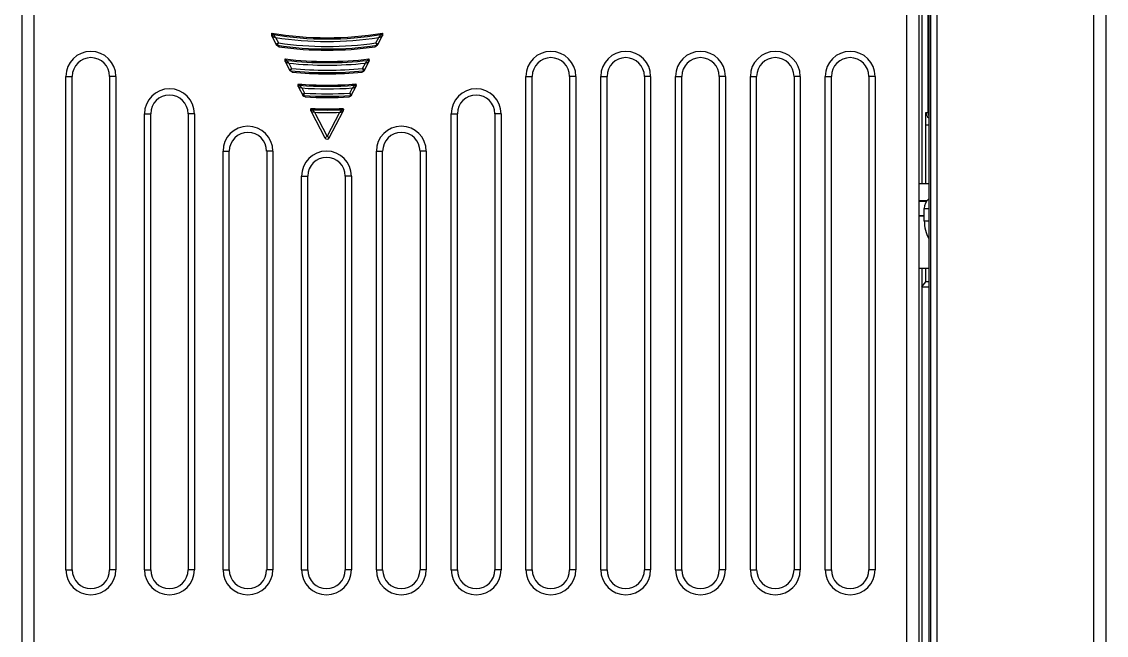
# Model space of a CAD drawing. Header units: inches. Extents: x 0 to 34, y 0 to 22.
# Drawn here: x 3.002 to 4.949, y 5.747 to 6.849 of the extents above; entities that cross this region are included whole.
import ezdxf
from ezdxf.enums import TextEntityAlignment as Align

# ---------------------------------------------------------------- set-up
doc = ezdxf.new("R2010")
doc.units = ezdxf.units.IN
doc.header["$MEASUREMENT"] = 0
doc.layers.add('PSYMS', color=7, linetype='Continuous')
doc.styles.add('WD', font='romans.shx')

# ---------------------------------------------------------------- blocks, each defined once
blk = doc.blocks.new('HDR1_PF525_FRB')
at = {"color": 7, "linetype": 'Continuous'}
for p, q in [((2.8101, 6.9764), (2.8101, 3.5744)), ((0.0418, 1.0861), (0.0418, 4.4337)), ((2.7635, 1.0861), (2.7635, 4.4337)), ((0.003, 4.4259), (0.003, 1.125)), ((2.8023, 1.125), (2.8023, 4.4259)), ((2.8293, 4.4032), (2.8293, 3.796)), ((2.8323, 4.4016), (2.8323, 1.0966)), ((2.8385, 1.0977), (2.8385, 4.4178)), ((2.858, 1.0977), (2.858, 4.4293)), ((3.3467, 0.9658), (3.3467, 4.4293)), ((3.3856, 0.777), (3.3856, 4.4167)), ((0.7829, 4.0421), (0.7831, 4.0438)), ((0.7831, 4.0438), (0.7882, 4.039)), ((0.7836, 4.0345), (0.7981, 4.0065)), ((0.7883, 4.039), (0.7882, 4.039)), ((0.789, 4.0379), (0.7883, 4.039)), ((0.7883, 4.0321), (0.7946, 4.0301)), ((0.7946, 4.0301), (0.789, 4.0379)), ((0.7947, 4.03), (0.8035, 4.0131)), ((1.1076, 4.013), (1.1165, 4.0302)), ((1.1135, 4.0077), (1.1275, 4.0345)), ((1.1186, 4.0331), (1.117, 4.0309)), ((1.1228, 4.039), (1.1223, 4.0382)), ((1.1228, 4.039), (1.123, 4.0392)), ((1.123, 4.0392), (1.1279, 4.0438)), ((0.8035, 4.013), (0.7976, 4.0077)), ((0.8004, 4.0056), (0.8019, 4.0092)), ((0.8004, 4.0056), (0.8019, 4.0043)), ((0.8019, 4.0092), (0.8025, 4.0106)), ((0.8019, 4.0043), (0.8027, 4.0035)), ((0.8025, 4.0106), (0.8032, 4.0122)), ((0.8027, 4.0035), (0.805, 4.0014)), ((0.805, 4.0014), (0.8054, 4.001)), ((1.1057, 4.001), (1.1106, 4.0056)), ((1.1072, 4.0018), (1.1057, 4.001)), ((1.1076, 4.013), (1.1106, 4.0057)), ((1.1109, 4.0101), (1.1088, 4.0119)), ((1.1106, 4.0057), (1.1106, 4.0056)), ((1.1106, 4.0056), (1.1106, 4.0056)), ((1.1135, 4.0077), (1.1109, 4.0101)), ((0.8249, 3.9615), (0.8251, 3.9631)), ((0.8251, 3.9631), (0.8299, 3.9587)), ((0.8299, 3.9586), (0.8299, 3.9587)), ((0.8308, 3.9574), (0.8299, 3.9586)), ((1.0806, 3.9579), (1.0804, 3.9576)), ((1.0812, 3.9587), (1.0806, 3.9579)), ((1.0812, 3.9587), (1.0813, 3.9588)), ((1.0813, 3.9588), (1.086, 3.9631)), ((0.826, 3.953), (0.8302, 3.9518)), ((0.826, 3.953), (0.8395, 3.9272)), ((0.8302, 3.9518), (0.8363, 3.9502)), ((0.8363, 3.9502), (0.8308, 3.9574)), ((0.8363, 3.9501), (0.8448, 3.9337)), ((0.8448, 3.9337), (0.8389, 3.9283)), ((0.8419, 3.9262), (0.8433, 3.9298)), ((0.8419, 3.9262), (0.8433, 3.9249)), ((0.8433, 3.9298), (0.8439, 3.9312)), ((0.8433, 3.9249), (0.8437, 3.9246)), ((0.8437, 3.9246), (0.8463, 3.9222)), ((0.8439, 3.9312), (0.8445, 3.9328)), ((1.0644, 3.9218), (1.0691, 3.9262)), ((1.0663, 3.9337), (1.0748, 3.9501)), ((1.0663, 3.9337), (1.0691, 3.9262)), ((1.0695, 3.9307), (1.0675, 3.9325)), ((1.0691, 3.9262), (1.0691, 3.9262)), ((1.0722, 3.9283), (1.0695, 3.9307)), ((1.0722, 3.9283), (1.0857, 3.9541)), ((1.077, 3.9531), (1.0754, 3.9509)), ((0.141, 3.9088), (0.1604, 3.9088)), ((0.141, 2.3691), (0.141, 3.9088)), ((0.1604, 2.3691), (0.1604, 3.9088)), ((0.2965, 3.9088), (0.2771, 3.9088)), ((0.2771, 3.9088), (0.2771, 2.3691)), ((0.2965, 3.9088), (0.2965, 2.3691)), ((0.8463, 3.9222), (0.8466, 3.9218)), ((1.066, 3.9226), (1.0644, 3.9218)), ((1.5757, 2.3691), (1.5757, 3.9088)), ((1.5757, 3.9088), (1.5951, 3.9088)), ((1.5951, 2.3691), (1.5951, 3.9088)), ((1.7118, 3.9088), (1.7118, 2.3691)), ((1.7312, 3.9088), (1.7118, 3.9088)), ((1.7312, 3.9088), (1.7312, 2.3691)), ((1.809, 2.3691), (1.809, 3.9088)), ((1.809, 3.9088), (1.8284, 3.9088)), ((1.8284, 2.3691), (1.8284, 3.9088)), ((1.945, 3.9088), (1.945, 2.3691)), ((1.9645, 3.9088), (1.945, 3.9088)), ((1.9645, 3.9088), (1.9645, 2.3691)), ((2.0422, 2.3691), (2.0422, 3.9088)), ((2.0422, 3.9088), (2.0617, 3.9088)), ((2.0617, 2.3691), (2.0617, 3.9088)), ((2.1783, 3.9088), (2.1783, 2.3691)), ((2.1978, 3.9088), (2.1783, 3.9088)), ((2.1978, 3.9088), (2.1978, 2.3691)), ((2.2755, 2.3691), (2.2755, 3.9088)), ((2.2755, 3.9088), (2.295, 3.9088)), ((2.295, 2.3691), (2.295, 3.9088)), ((2.4116, 3.9088), (2.4116, 2.3691)), ((2.431, 3.9088), (2.4116, 3.9088)), ((2.431, 3.9088), (2.431, 2.3691)), ((2.5088, 2.3691), (2.5088, 3.9088)), ((2.5088, 3.9088), (2.5282, 3.9088)), ((2.5282, 2.3691), (2.5282, 3.9088)), ((2.6449, 3.9088), (2.6449, 2.3691)), ((2.6643, 3.9088), (2.6449, 3.9088)), ((2.6643, 3.9088), (2.6643, 2.3691)), ((0.8655, 3.8834), (0.8658, 3.885)), ((0.8658, 3.885), (0.8703, 3.8808)), ((0.8666, 3.8751), (0.8797, 3.8498)), ((0.8703, 3.8807), (0.8703, 3.8808)), ((0.8712, 3.8796), (0.8703, 3.8807)), ((0.8705, 3.8741), (0.8767, 3.8725)), ((0.8767, 3.8725), (0.8712, 3.8796)), ((0.8767, 3.8725), (0.8851, 3.8564)), ((0.8851, 3.8564), (0.8792, 3.8509)), ((1.026, 3.8564), (1.0344, 3.8725)), ((1.026, 3.8564), (1.0287, 3.8488)), ((1.0319, 3.8509), (1.0451, 3.8762)), ((1.0366, 3.8754), (1.035, 3.8733)), ((1.0398, 3.8794), (1.0366, 3.8754)), ((1.04, 3.8798), (1.0398, 3.8794)), ((1.0408, 3.8808), (1.04, 3.8798)), ((1.0408, 3.8808), (1.0453, 3.885)), ((1.0408, 3.8808), (1.0408, 3.8808)), ((0.8824, 3.8488), (0.8837, 3.8525)), ((0.8824, 3.8488), (0.8838, 3.8475)), ((0.8837, 3.8525), (0.8842, 3.8539)), ((0.8838, 3.8475), (0.8868, 3.8446)), ((0.8842, 3.8539), (0.8844, 3.8547)), ((1.0243, 3.8446), (1.0287, 3.8488)), ((1.0258, 3.8453), (1.0243, 3.8446)), ((1.0293, 3.8534), (1.0273, 3.8552)), ((1.0287, 3.8488), (1.0287, 3.8488)), ((1.0319, 3.8509), (1.0293, 3.8534)), ((0.3859, 3.7921), (0.4054, 3.7921)), ((0.3859, 2.3691), (0.3859, 3.7921)), ((0.4054, 2.3691), (0.4054, 3.7921)), ((0.5415, 3.7921), (0.522, 3.7921)), ((0.522, 3.7921), (0.522, 2.3691)), ((0.5415, 3.7921), (0.5415, 2.3691)), ((0.9052, 3.8071), (0.9055, 3.8087)), ((0.9055, 3.8087), (0.9098, 3.8046)), ((0.9056, 3.8), (0.9061, 3.7992)), ((0.9062, 3.799), (0.9101, 3.7981)), ((0.9062, 3.799), (0.9486, 3.7174)), ((0.9098, 3.8046), (0.9098, 3.8046)), ((0.9107, 3.8036), (0.9098, 3.8046)), ((0.9101, 3.7981), (0.9162, 3.7966)), ((0.9162, 3.7966), (0.9107, 3.8036)), ((0.9162, 3.7967), (0.9555, 3.721)), ((0.9555, 3.721), (0.9949, 3.7966)), ((0.9624, 3.7174), (1.0054, 3.8)), ((0.9971, 3.7994), (0.9955, 3.7974)), ((1, 3.8031), (0.9971, 3.7994)), ((1.0003, 3.8034), (1, 3.8031)), ((1.0013, 3.8046), (1.0003, 3.8034)), ((1.0013, 3.8046), (1.0056, 3.8087)), ((1.3424, 3.7921), (1.3618, 3.7921)), ((1.3424, 2.3691), (1.3424, 3.7921)), ((1.3618, 2.3691), (1.3618, 3.7921)), ((1.4785, 3.7921), (1.4785, 2.3691)), ((1.4979, 3.7921), (1.4785, 3.7921)), ((1.4979, 3.7921), (1.4979, 2.3691)), ((2.823, 3.796), (2.8323, 3.796)), ((2.8225, 3.5744), (2.8225, 3.7572)), ((2.8225, 3.7572), (2.8323, 3.7572)), ((0.9555, 3.721), (0.9486, 3.7174)), ((0.9624, 3.7174), (0.9555, 3.721)), ((0.6309, 3.6755), (0.6503, 3.6755)), ((0.6309, 2.3691), (0.6309, 3.6755)), ((0.6503, 2.3691), (0.6503, 3.6755)), ((0.7864, 3.6755), (0.767, 3.6755)), ((0.767, 3.6755), (0.767, 2.3691)), ((0.7864, 3.6755), (0.7864, 2.3691)), ((1.1091, 3.6755), (1.1286, 3.6755)), ((1.1091, 2.3691), (1.1091, 3.6755)), ((1.1286, 2.3691), (1.1286, 3.6755)), ((1.2646, 3.6755), (1.2452, 3.6755)), ((1.2452, 3.6755), (1.2452, 2.3691)), ((1.2646, 3.6755), (1.2646, 2.3691)), ((0.8758, 3.5977), (0.8953, 3.5977)), ((0.8758, 2.3691), (0.8758, 3.5977)), ((0.8953, 2.3691), (0.8953, 3.5977)), ((1.0314, 3.5977), (1.0119, 3.5977)), ((1.0119, 3.5977), (1.0119, 2.3691)), ((1.0314, 3.5977), (1.0314, 2.3691)), ((2.8023, 3.5744), (2.8323, 3.5744)), ((2.8257, 3.52), (2.8023, 3.52)), ((2.8245, 3.5183), (2.8023, 3.5183)), ((2.8179, 3.4578), (2.8179, 3.4967)), ((2.8179, 3.4967), (2.8323, 3.4967)), ((2.8023, 3.475), (2.8179, 3.475)), ((2.8023, 3.4733), (2.8179, 3.4733)), ((2.8179, 3.4578), (2.8323, 3.4578)), ((2.8023, 3.31), (2.8323, 3.31)), ((2.8101, 3.31), (2.8101, 1.3505)), ((2.8225, 3.2679), (2.8225, 3.31)), ((2.8101, 3.2525), (2.8225, 3.2679)), ((2.8101, 3.2525), (2.8323, 3.2525)), ((0.141, 2.3691), (0.1604, 2.3691)), ((0.2965, 2.3691), (0.2771, 2.3691)), ((0.3859, 2.3691), (0.4054, 2.3691)), ((0.5415, 2.3691), (0.522, 2.3691)), ((0.6309, 2.3691), (0.6503, 2.3691)), ((0.7864, 2.3691), (0.767, 2.3691)), ((0.8758, 2.3691), (0.8953, 2.3691)), ((1.0314, 2.3691), (1.0119, 2.3691)), ((1.1091, 2.3691), (1.1286, 2.3691)), ((1.2646, 2.3691), (1.2452, 2.3691)), ((1.3424, 2.3691), (1.3618, 2.3691)), ((1.4979, 2.3691), (1.4785, 2.3691)), ((1.5757, 2.3691), (1.5951, 2.3691)), ((1.7312, 2.3691), (1.7118, 2.3691)), ((1.809, 2.3691), (1.8284, 2.3691)), ((1.9645, 2.3691), (1.945, 2.3691)), ((2.0422, 2.3691), (2.0617, 2.3691)), ((2.1978, 2.3691), (2.1783, 2.3691)), ((2.2755, 2.3691), (2.295, 2.3691)), ((2.431, 2.3691), (2.4116, 2.3691)), ((2.5088, 2.3691), (2.5282, 2.3691)), ((2.6643, 2.3691), (2.6449, 2.3691))]:
    blk.add_line(p, q, dxfattribs=at)
for centre, radius, start, end in [((0.9555, 5.0635), 1.0342, 260.4039, 279.5961), ((0.7876, 4.0352), 0.00389, 80.7266, 207.5), ((0.9555, 5.0635), 1.0381, 260.7266, 279.2734), ((0.9555, 5.0635), 1.0459, 261.1534, 278.8516), ((0.7964, 4.2619), 0.3951, 324.0842, 324.23), ((-0.896, 5.4825), 2.4818, 324.2681, 324.4121), ((1.1234, 4.0352), 0.00389, 332.5, 99.2744), ((0.801, 4.0095), 0.00389, 207.5, 261.6587), ((0.9555, 5.0635), 1.0692, 261.6587, 278.3413), ((1.0395, 3.914), 0.2559, 157.2212, 157.4354), ((0.9555, 5.0635), 1.0614, 261.7652, 278.2341), ((0.9555, 5.0635), 1.0731, 261.958, 278.042), ((1.4502, 4.3941), 0.5125, 228.0359, 228.2287), ((1.1101, 4.0095), 0.00389, 278.3413, 332.5), ((0.2188, 3.9088), 0.0778, 0, 180), ((0.2188, 3.9088), 0.0583, 0, 180), ((0.9555, 5.0635), 1.1081, 263.2404, 276.7596), ((0.8294, 3.9548), 0.00389, 83.5119, 207.5), ((0.9555, 5.0635), 1.112, 263.5119, 276.4881), ((-0.9617, 5.4785), 2.5462, 323.1941, 323.3221), ((1.0816, 3.9548), 0.00389, 332.4988, 96.4887), ((1.6534, 3.9088), 0.0778, 0, 180), ((1.6534, 3.9088), 0.0583, 0, 180), ((1.8867, 3.9088), 0.0778, 0, 180), ((1.8867, 3.9088), 0.0583, 0, 180), ((2.12, 3.9088), 0.0778, 0, 180), ((2.12, 3.9088), 0.0583, 0, 180), ((2.3533, 3.9088), 0.0778, 0, 180), ((2.3533, 3.9088), 0.0583, 0, 180), ((2.5866, 3.9088), 0.0778, 0, 180), ((2.5866, 3.9088), 0.0583, 0, 180), ((0.9555, 5.0635), 1.1198, 263.8854, 276.1144), ((0.8423, 3.9301), 0.00389, 207.5, 264.218), ((0.9555, 5.048), 1.1275, 264.218, 275.782), ((1.0751, 3.8454), 0.2466, 159.0101, 159.2327), ((0.9555, 5.048), 1.1198, 264.3257, 275.6744), ((1.4024, 4.2976), 0.4954, 227.2681, 227.468), ((1.0687, 3.9301), 0.00389, 275.782, 332.5), ((0.783, 4.17), 0.3653, 323.0097, 323.1638), ((0.9555, 5.048), 1.1314, 264.4761, 275.5239), ((0.4637, 3.7921), 0.0778, 0, 180), ((0.9555, 5.0635), 1.182, 265.6458, 274.3542), ((0.87, 3.8769), 0.00389, 85.8782, 207.5), ((0.9555, 5.0635), 1.1858, 265.8782, 274.1218), ((0.9555, 5.0635), 1.1936, 266.2119, 273.7876), ((1.4156, 3.6707), 0.5621, 160.7068, 160.8971), ((0.9555, 5.0635), 1.2092, 266.659, 273.341), ((1.3575, 4.2064), 0.482, 226.557, 226.7628), ((0.7637, 4.0837), 0.3433, 322.0493, 322.2106), ((1.0411, 3.8769), 0.00389, 332.4992, 94.1222), ((1.4202, 3.7921), 0.0778, 0, 180), ((0.4637, 3.7921), 0.0583, 0, 180), ((0.8826, 3.8527), 0.00389, 207.5, 266.5542), ((0.9555, 5.0635), 1.217, 266.5542, 273.4458), ((0.9555, 5.0635), 1.2208, 266.7728, 273.2272), ((1.0284, 3.8527), 0.00389, 273.4458, 332.5), ((1.4202, 3.7921), 0.0583, 0, 180), ((0.9555, 5.0635), 1.2558, 267.7171, 272.2829), ((0.9096, 3.8008), 0.00389, 87.9187, 207.5), ((0.9555, 5.0635), 1.2597, 267.9187, 272.0813), ((0.9555, 5.0635), 1.2675, 268.22, 271.7797), ((0.7401, 4.0016), 0.327, 321.1874, 321.3546), ((1.0014, 3.8008), 0.00389, 332.4993, 92.0816), ((2.8424, 3.796), 0.0194, 179.999, 238.5606), ((2.8489, 3.796), 0.0195, 179.9902, 211.9168), ((0.7086, 3.6755), 0.0778, 0, 180), ((0.7086, 3.6755), 0.0583, 0, 180), ((1.1869, 3.6755), 0.0778, 0, 180), ((1.1869, 3.6755), 0.0583, 0, 180), ((0.9555, 3.721), 0.00778, 207.5, 332.5), ((0.9536, 3.5977), 0.0778, 0, 180), ((0.9536, 3.5977), 0.0583, 0, 180), ((2.8568, 3.4967), 0.0389, 129.0318, 180), ((2.9345, 3.4578), 0.1166, 180, 208.7471), ((0.2188, 2.3691), 0.0778, 180, 0), ((0.2188, 2.3691), 0.0583, 180, 0), ((0.4637, 2.3691), 0.0778, 180, 0), ((0.4637, 2.3691), 0.0583, 180, 0), ((0.7086, 2.3691), 0.0778, 180, 0), ((0.7086, 2.3691), 0.0583, 180, 0), ((0.9536, 2.3691), 0.0778, 180, 0), ((0.9536, 2.3691), 0.0583, 180, 0), ((1.1869, 2.3691), 0.0778, 180, 0), ((1.1869, 2.3691), 0.0583, 180, 0), ((1.4202, 2.3691), 0.0778, 180, 0), ((1.4202, 2.3691), 0.0583, 180, 0), ((1.6534, 2.3691), 0.0778, 180, 0), ((1.6534, 2.3691), 0.0583, 180, 0), ((1.8867, 2.3691), 0.0778, 180, 0), ((1.8867, 2.3691), 0.0583, 180, 0), ((2.12, 2.3691), 0.0778, 180, 0), ((2.12, 2.3691), 0.0583, 180, 0), ((2.3533, 2.3691), 0.0778, 180, 0), ((2.3533, 2.3691), 0.0583, 180, 0), ((2.5866, 2.3691), 0.0778, 180, 0), ((2.5866, 2.3691), 0.0583, 180, 0)]:
    blk.add_arc(centre, radius, start, end, dxfattribs=at)
blk.add_ellipse((2.8419, 3.2679), major_axis=(0.0194, 0), ratio=0.017455, start_param=2.086973, end_param=3.12763, dxfattribs=at)
for points in [[(0.7828, 4.0373), (0.7826, 4.0388), (0.7828, 4.0405), (0.7829, 4.0421)], [(0.7836, 4.0345), (0.7831, 4.0354), (0.7829, 4.0363), (0.7828, 4.0373)], [(0.7989, 4.0054), (0.7986, 4.0058), (0.7983, 4.0061), (0.7981, 4.0065)], [(0.8054, 4.001), (0.8031, 4.0022), (0.8006, 4.0034), (0.7989, 4.0054)], [(1.11, 4.0035), (1.1091, 4.0028), (1.1081, 4.0023), (1.1072, 4.0018)], [(1.1129, 4.0065), (1.1123, 4.0053), (1.1112, 4.0043), (1.11, 4.0035)], [(0.8247, 3.9568), (0.8245, 3.9584), (0.8247, 3.9599), (0.8249, 3.9615)], [(1.086, 3.9631), (1.0863, 3.9606), (1.0868, 3.9579), (1.0861, 3.9554)], [(0.8249, 3.9554), (0.8248, 3.9559), (0.8247, 3.9563), (0.8247, 3.9568)], [(0.8254, 3.9541), (0.8252, 3.9545), (0.825, 3.955), (0.8249, 3.9554)], [(0.8402, 3.926), (0.8399, 3.9264), (0.8397, 3.9268), (0.8395, 3.9272)], [(0.8466, 3.9218), (0.8443, 3.9229), (0.8418, 3.9241), (0.8402, 3.926)], [(1.0687, 3.9241), (1.0678, 3.9236), (1.0669, 3.9231), (1.066, 3.9226)], [(1.0716, 3.9272), (1.071, 3.9259), (1.0699, 3.9249), (1.0687, 3.9241)], [(1.0861, 3.9554), (1.086, 3.955), (1.0859, 3.9545), (1.0857, 3.9541)], [(0.8653, 3.8788), (0.8651, 3.8803), (0.8653, 3.8818), (0.8655, 3.8834)], [(0.866, 3.8762), (0.8656, 3.877), (0.8654, 3.8779), (0.8653, 3.8788)], [(1.0455, 3.8774), (1.0454, 3.877), (1.0453, 3.8766), (1.0451, 3.8762)], [(1.0453, 3.885), (1.0457, 3.8825), (1.0462, 3.8799), (1.0455, 3.8774)], [(0.8805, 3.8487), (0.8802, 3.849), (0.8799, 3.8494), (0.8797, 3.8498)], [(0.8868, 3.8446), (0.8845, 3.8457), (0.8821, 3.8468), (0.8805, 3.8487)], [(1.0285, 3.8468), (1.0276, 3.8463), (1.0267, 3.8458), (1.0258, 3.8453)], [(1.0313, 3.8498), (1.0307, 3.8486), (1.0296, 3.8476), (1.0285, 3.8468)], [(0.9049, 3.8026), (0.9048, 3.8041), (0.905, 3.8056), (0.9052, 3.8071)], [(0.9056, 3.8), (0.9052, 3.8008), (0.905, 3.8017), (0.9049, 3.8026)], [(1.0059, 3.8013), (1.0058, 3.8008), (1.0056, 3.8004), (1.0054, 3.8)], [(1.0056, 3.8087), (1.006, 3.8063), (1.0066, 3.8037), (1.0059, 3.8013)]]:
    blk.add_open_spline(points, degree=3, dxfattribs=at)
for points, knots in [([(0.7842, 4.0334), (0.7842, 4.0334), (0.7844, 4.0333), (0.7845, 4.0333), (0.785, 4.0331), (0.7857, 4.0329), (0.7868, 4.0325), (0.7878, 4.0322), (0.7883, 4.0321)], [0, 0, 0, 0, 0.02147, 0.08129, 0.17602, 0.30152, 0.619843, 1, 1, 1, 1]), ([(1.1164, 4.0301), (1.1176, 4.0305), (1.1199, 4.0312), (1.1226, 4.032), (1.1245, 4.0326), (1.1257, 4.033), (1.1264, 4.0333), (1.1268, 4.0333), (1.1269, 4.0334)], [0, 0, 0, 0, 0.334534, 0.646186, 0.78234, 0.895027, 0.972219, 1, 1, 1, 1]), ([(1.1279, 4.0438), (1.1282, 4.0415), (1.1287, 4.0383), (1.1279, 4.0352), (1.1275, 4.0345)], [0, 0, 0, 0, 0.749491, 1, 1, 1, 1]), ([(1.0748, 3.9502), (1.076, 3.9505), (1.0782, 3.9511), (1.0809, 3.9518), (1.0828, 3.9524), (1.0839, 3.9527), (1.0846, 3.9529), (1.085, 3.953), (1.0851, 3.953)], [0, 0, 0, 0, 0.337914, 0.65105, 0.786643, 0.897821, 0.973105, 1, 1, 1, 1]), ([(0.8666, 3.8751), (0.8665, 3.8751), (0.8673, 3.8749), (0.868, 3.8748), (0.8696, 3.8743), (0.8705, 3.8741)], [0, 0, 0, 0, 0.077883, 0.294221, 1, 1, 1, 1]), ([(1.0344, 3.8725), (1.0355, 3.8728), (1.0378, 3.8734), (1.0408, 3.8742), (1.0429, 3.8746), (1.0441, 3.875), (1.0444, 3.875), (1.0445, 3.8751)], [0, 0, 0, 0, 0.340624, 0.654884, 0.899954, 0.973773, 1, 1, 1, 1]), ([(0.9949, 3.7966), (0.996, 3.7969), (0.9982, 3.7974), (1.0012, 3.7981), (1.0034, 3.7987), (1.0046, 3.7988), (1.0049, 3.799)], [0, 0, 0, 0, 0.342846, 0.657984, 0.901634, 1, 1, 1, 1]), ([(2.8225, 3.7572), (2.8225, 3.7597), (2.8225, 3.7646), (2.8225, 3.7718), (2.8225, 3.7775), (2.8226, 3.7817), (2.8226, 3.7846), (2.8226, 3.7871), (2.8227, 3.7894), (2.8227, 3.7913), (2.8228, 3.793), (2.8228, 3.7941), (2.8229, 3.7948), (2.8229, 3.7953), (2.8229, 3.7956), (2.8229, 3.7958), (2.823, 3.7959), (2.823, 3.796), (2.823, 3.796)], [0, 0, 0, 0, 0.195013, 0.382532, 0.55535, 0.634143, 0.706829, 0.77271, 0.831151, 0.881591, 0.923546, 0.956615, 0.969715, 0.980484, 0.988898, 0.994942, 0.998615, 1, 1, 1, 1])]:
    blk.add_open_spline(points, degree=3, knots=knots, dxfattribs=at)
at = {"style": 'WD', "width": 0.7}
for tag, p in [('INST', (1.75, 7.8571)), ('LOC', (1.75, 7.6875)), ('DESC1', (1.75, 7.5312)), ('DESC2', (1.75, 7.375)), ('DESC3', (1.75, 7.2271)), ('XREF', (1.75, 6.6562))]:
    blk.add_attdef(tag, text='', height=0.125, dxfattribs=at).set_placement(p, align=Align.CENTER)
at = {"style": 'WD'}
blk.add_attdef('TAG1', text='', height=0.125, dxfattribs=at).set_placement((1.75, 7.0625), align=Align.CENTER)
at = {"style": 'WD', "flags": 9}
blk.add_attdef('FAMILY', (1.9547, 7.0273), '', height=0.01, dxfattribs=at)
for tag, p in [('MFG', (1.9778, 6.9637)), ('CAT', (1.9797, 6.9832)), ('ASSYCODE', (1.98, 6.9464))]:
    blk.add_attdef(tag, text='', height=0.01, dxfattribs=at).set_placement(p, align=Align.CENTER)

msp = doc.modelspace()

# ---------------------------------------------------------------- block references
at = {"layer": 'PSYMS', "xscale": 0.5758109943905523, "yscale": 0.5758109943905523, "zscale": 0.5758109943905523}
msp.add_blockref('HDR1_PF525_FRB', (3, 4.5), dxfattribs=at)

doc.saveas('drawing.dxf')
